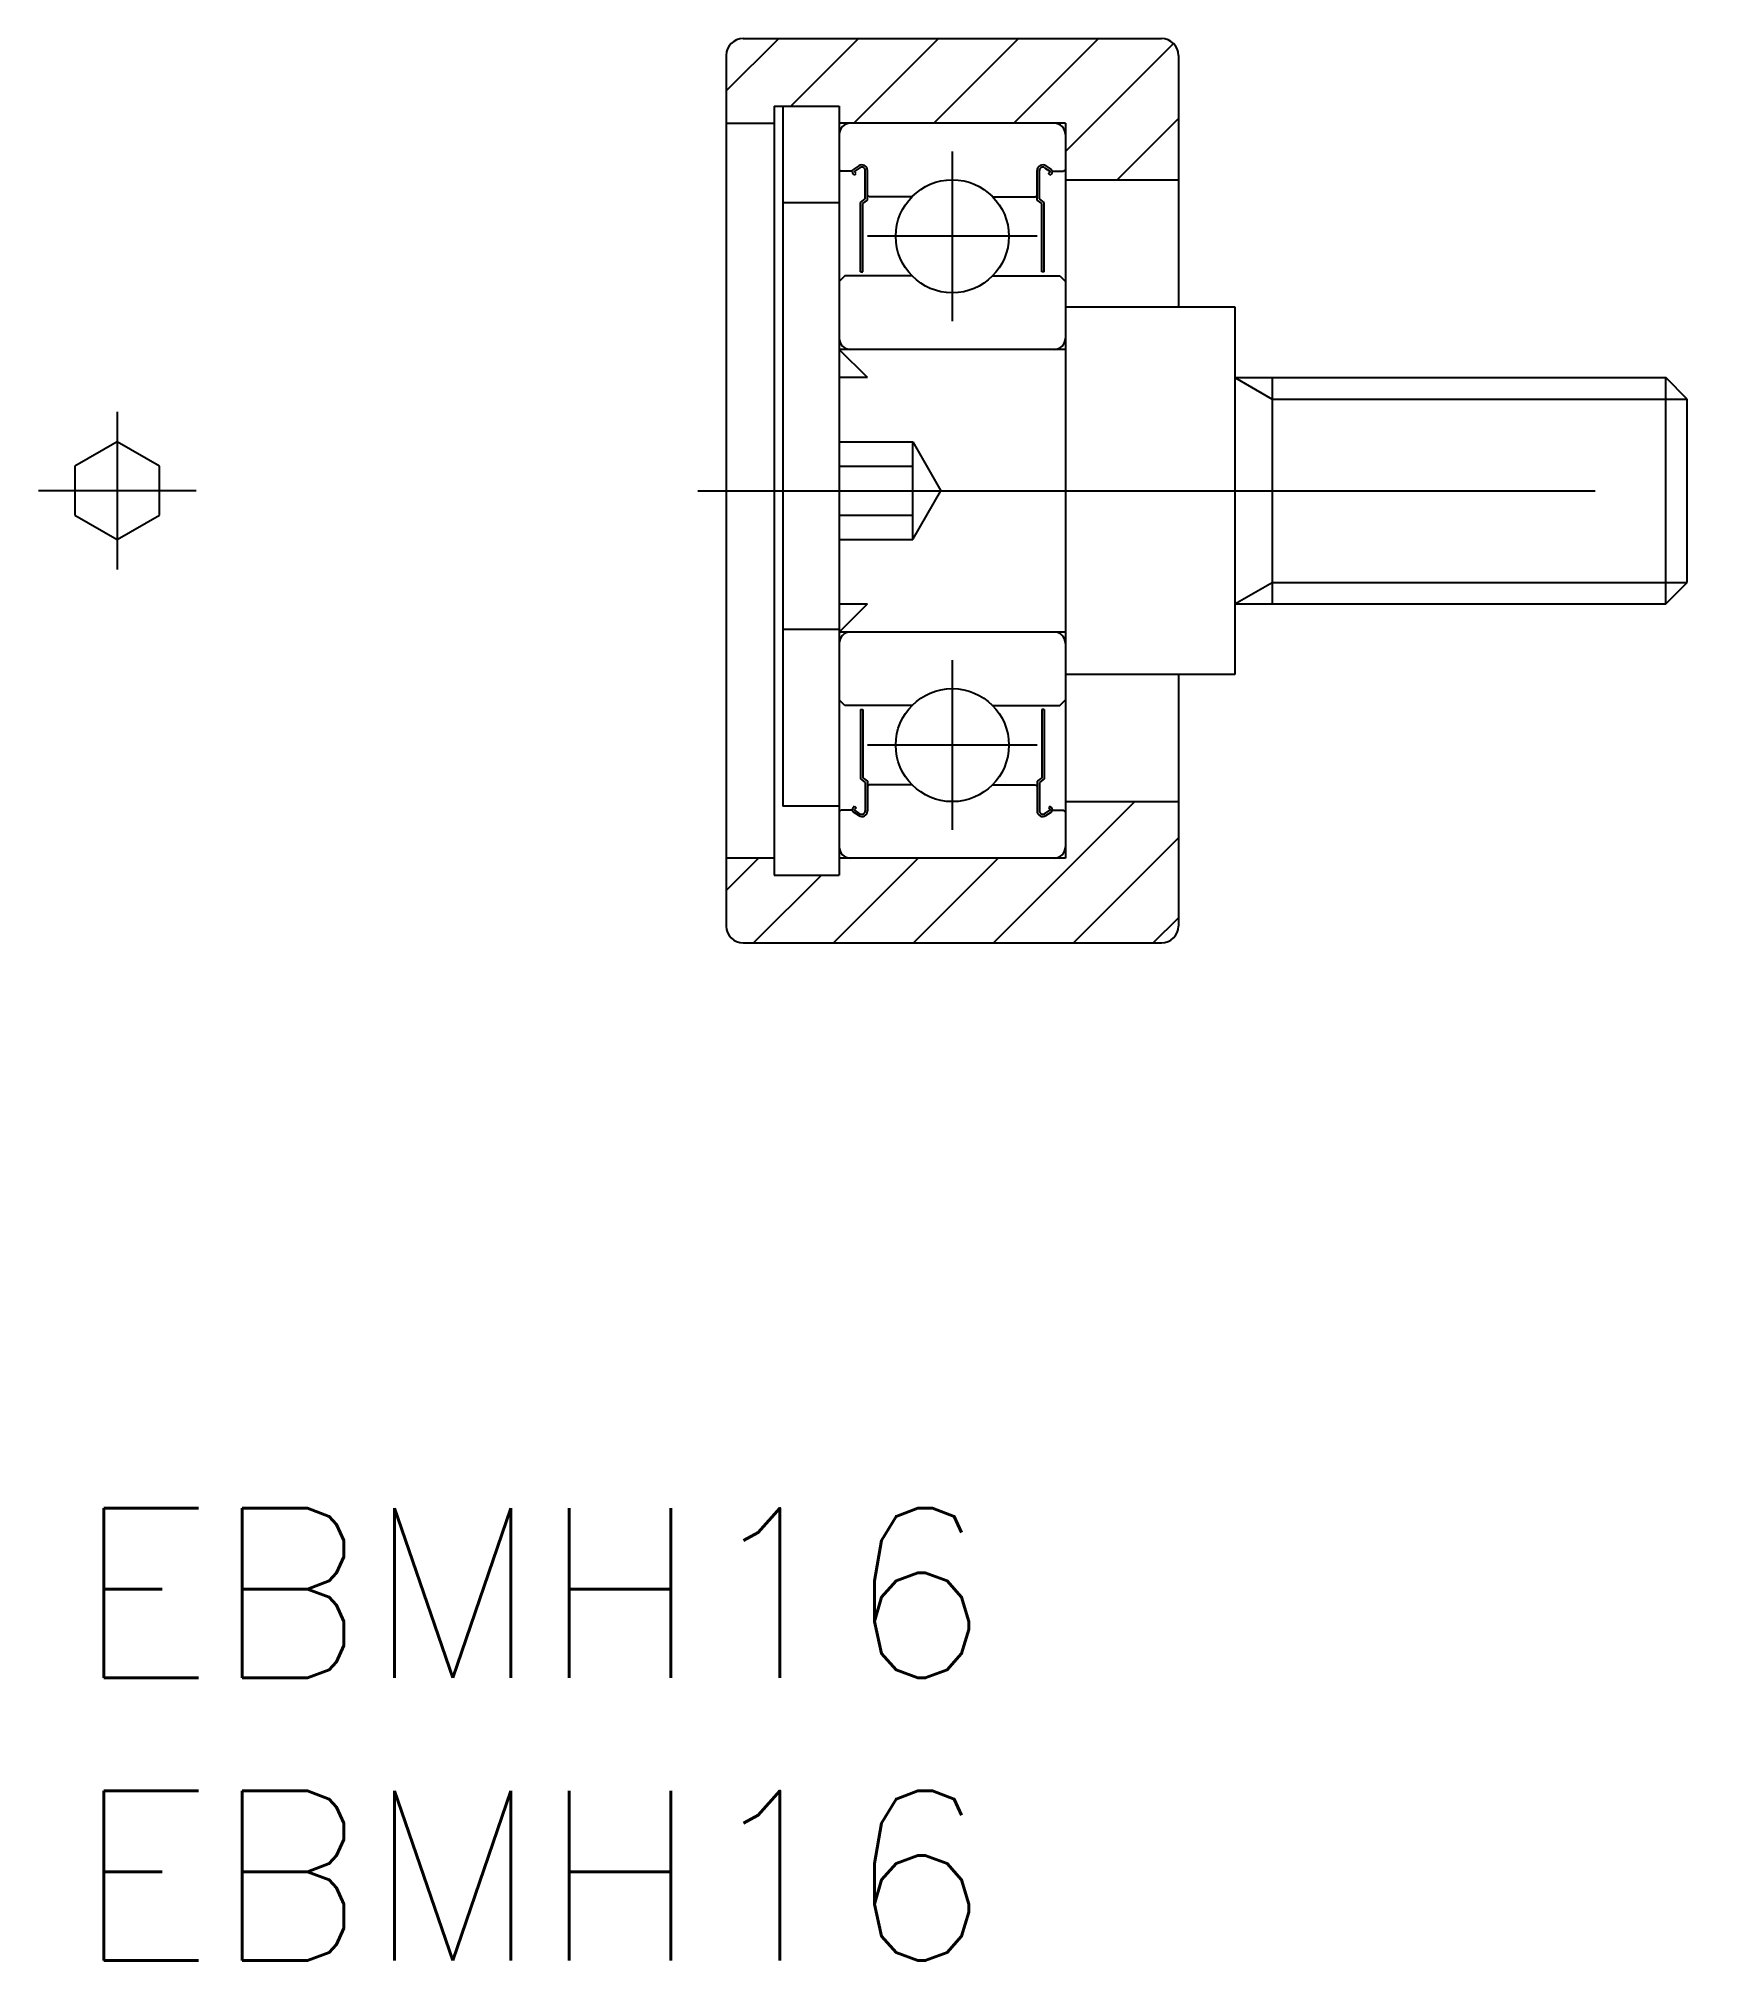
# Model space of a CAD drawing. Extents: x -0.6 to 29.1, y -8 to 26.
import ezdxf

# ---------------------------------------------------------------- set-up
doc = ezdxf.new("R2010")
doc.units = 0
doc.header["$LTSCALE"] = 0.5
doc.linetypes.add('CENTER', pattern=[50.8, 31.75, -6.35, 6.35, -6.35])
doc.linetypes.add('DASHED', pattern=[19.05, 12.7, -6.35])
for name, color, linetype in [('MSM_CENTER', 1, 'CENTER'), ('MSM_CONTINUOUS', 7, 'CONTINUOUS'), ('MSM_DASHED', 4, 'DASHED'), ('MSM_NARROW', 5, 'CONTINUOUS'), ('MSM_PART_NUMBER', 7, 'CONTINUOUS')]:
    doc.layers.add(name, color=color, linetype=linetype)
doc.styles.get("Standard").update_dxf_attribs({"font": 'txt.shx', "height": 3, "bigfont": 'bigfont.shx'})

# ---------------------------------------------------------------- blocks, each defined once
blk = doc.blocks.new('*U9')
at = {"layer": 'MSM_PART_NUMBER'}
blk.add_text('EBMH16', height=3, dxfattribs=at).set_placement((0, -3))
blk = doc.blocks.new('*U10')
at = {"layer": 'MSM_PART_NUMBER'}
blk.add_text('EBMH16', height=3, dxfattribs=at).set_placement((0, -8))

msp = doc.modelspace()

# ---------------------------------------------------------------- linework, layer by layer
at = {"layer": 'MSM_CENTER'}
for p, q in [((15.522, 24), (15.522, 21)), ((17.022, 22.5), (14.022, 22.5)), ((0.75, 19.394), (0.75, 16.606)), ((2.144, 18), (-0.644, 18)), ((11.022, 18), (29.113, 18)), ((15.522, 15), (15.522, 12)), ((17.022, 13.5), (14.022, 13.5))]:
    msp.add_line(p, q, dxfattribs=at)
at = {"layer": 'MSM_CONTINUOUS'}
for p, q in [((11.822, 26), (19.222, 26)), ((11.522, 25.7), (11.522, 10.3)), ((19.522, 25.7), (19.522, 21.25)), ((11.522, 24.5), (12.372, 24.5)), ((12.372, 24.8), (13.522, 24.8)), ((12.372, 24.8), (12.372, 11.2)), ((12.522, 24.8), (12.522, 12.418)), ((13.522, 24.8), (13.522, 11.2)), ((17.522, 24.5), (13.522, 24.5)), ((17.522, 24.5), (17.522, 11.5)), ((13.522, 23.68), (13.552, 23.65)), ((13.752, 23.65), (13.552, 23.65)), ((13.792, 23.582), (13.767, 23.607)), ((13.867, 23.746), (13.774, 23.684)), ((13.792, 23.582), (13.82, 23.611)), ((13.82, 23.611), (13.795, 23.636)), ((13.889, 23.713), (13.796, 23.651)), ((13.982, 23.161), (13.982, 23.663)), ((14.022, 23.14), (14.022, 23.663)), ((17.022, 23.14), (17.022, 23.663)), ((17.062, 23.161), (17.062, 23.663)), ((17.155, 23.713), (17.248, 23.651)), ((17.177, 23.746), (17.27, 23.684)), ((17.224, 23.611), (17.249, 23.636)), ((17.251, 23.582), (17.224, 23.611)), ((17.251, 23.582), (17.277, 23.607)), ((17.292, 23.65), (17.492, 23.65)), ((17.522, 23.68), (17.492, 23.65)), ((17.522, 23.5), (19.522, 23.5)), ((13.898, 23.098), (13.982, 23.161)), ((13.938, 23.078), (14.022, 23.14)), ((14.052, 23.2), (14.022, 23.23)), ((14.808, 23.2), (14.052, 23.2)), ((16.236, 23.2), (16.992, 23.2)), ((16.992, 23.2), (17.022, 23.23)), ((17.105, 23.078), (17.022, 23.14)), ((17.145, 23.098), (17.062, 23.161)), ((12.522, 23.1), (13.522, 23.1)), ((13.898, 21.872), (13.898, 23.098)), ((13.938, 21.872), (13.938, 23.078)), ((17.105, 21.872), (17.105, 23.078)), ((17.145, 21.872), (17.145, 23.098)), ((13.622, 21.8), (13.522, 21.7)), ((14.808, 21.8), (13.622, 21.8)), ((13.898, 21.872), (13.938, 21.872)), ((16.236, 21.8), (17.422, 21.8)), ((17.145, 21.872), (17.105, 21.872)), ((17.422, 21.8), (17.522, 21.7)), ((17.522, 21.25), (20.522, 21.25)), ((20.522, 21.25), (20.522, 14.75)), ((17.522, 20.5), (13.522, 20.5)), ((20.522, 20), (28.143, 20)), ((21.178, 20), (21.178, 16)), ((28.143, 16), (28.143, 20)), ((28.522, 19.621), (28.143, 20)), ((28.522, 16.379), (28.522, 19.621)), ((0.75, 18.866), (0, 18.433)), ((1.5, 18.433), (0.75, 18.866)), ((0, 18.433), (0, 17.567)), ((1.5, 17.567), (1.5, 18.433)), ((0, 17.567), (0.75, 17.134)), ((0.75, 17.134), (1.5, 17.567)), ((28.143, 16), (28.522, 16.379)), ((20.522, 16), (28.143, 16)), ((12.522, 15.55), (13.522, 15.55)), ((17.522, 15.5), (13.522, 15.5)), ((20.522, 14.75), (17.522, 14.75)), ((19.522, 14.75), (19.522, 10.3)), ((13.622, 14.2), (13.522, 14.3)), ((17.422, 14.2), (17.522, 14.3)), ((14.808, 14.2), (13.622, 14.2)), ((13.898, 14.128), (13.938, 14.128)), ((13.898, 14.128), (13.898, 12.902)), ((13.938, 14.128), (13.938, 12.922)), ((16.236, 14.2), (17.422, 14.2)), ((17.145, 14.128), (17.105, 14.128)), ((17.105, 14.128), (17.105, 12.922)), ((17.145, 14.128), (17.145, 12.902)), ((13.938, 12.922), (14.022, 12.86)), ((17.105, 12.922), (17.022, 12.86)), ((13.898, 12.902), (13.982, 12.839)), ((13.982, 12.839), (13.982, 12.337)), ((14.022, 12.86), (14.022, 12.337)), ((14.052, 12.8), (14.022, 12.77)), ((14.808, 12.8), (14.052, 12.8)), ((16.236, 12.8), (16.992, 12.8)), ((16.992, 12.8), (17.022, 12.77)), ((17.022, 12.86), (17.022, 12.337)), ((17.145, 12.902), (17.062, 12.839)), ((17.062, 12.839), (17.062, 12.337)), ((13.522, 12.418), (12.522, 12.418)), ((13.522, 12.32), (13.552, 12.35)), ((13.752, 12.35), (13.552, 12.35)), ((13.792, 12.418), (13.767, 12.393)), ((13.867, 12.254), (13.774, 12.316)), ((13.792, 12.418), (13.82, 12.389)), ((13.82, 12.389), (13.795, 12.364)), ((13.889, 12.287), (13.796, 12.349)), ((17.155, 12.287), (17.248, 12.349)), ((17.177, 12.254), (17.27, 12.316)), ((17.251, 12.418), (17.224, 12.389)), ((17.224, 12.389), (17.249, 12.364)), ((17.251, 12.418), (17.277, 12.393)), ((17.292, 12.35), (17.492, 12.35)), ((17.522, 12.32), (17.492, 12.35)), ((17.522, 12.5), (19.522, 12.5)), ((12.372, 11.5), (11.522, 11.5)), ((17.522, 11.5), (13.522, 11.5)), ((12.372, 11.2), (13.522, 11.2)), ((11.822, 10), (19.222, 10))]:
    msp.add_line(p, q, dxfattribs=at)
for centre in [(15.522, 22.5), (15.522, 13.5)]:
    msp.add_circle(centre, 1, dxfattribs=at)
for centre, radius, start, end in [((11.822, 25.7), 0.3, 90, 180), ((19.222, 25.7), 0.3, 0, 90), ((13.722, 24.3), 0.2, 90, 180), ((17.322, 24.3), 0.2, 0, 90), ((13.802, 23.643), 0.05, 123.5202, 226.0607), ((13.802, 23.643), 0.01, 123.5202, 226.0495), ((13.922, 23.663), 0.1, 0, 123.5202), ((13.922, 23.663), 0.06, 0, 123.5202), ((17.122, 23.663), 0.1, 56.4798, 180), ((17.122, 23.663), 0.06, 56.4798, 180), ((17.242, 23.643), 0.01, 313.9505, 56.4798), ((17.242, 23.643), 0.05, 313.9393, 56.4798), ((13.722, 20.7), 0.2, 180, 270), ((17.322, 20.7), 0.2, 270, 0), ((13.722, 15.3), 0.2, 90, 180), ((17.322, 15.3), 0.2, 0, 90), ((13.802, 12.357), 0.05, 133.9393, 236.4798), ((13.802, 12.357), 0.01, 133.9505, 236.4798), ((13.922, 12.337), 0.1, 236.4798, 0), ((13.922, 12.337), 0.06, 236.4798, 0), ((17.122, 12.337), 0.1, 180, 303.5202), ((17.122, 12.337), 0.06, 180, 303.5202), ((17.242, 12.357), 0.01, 303.5202, 46.0495), ((17.242, 12.357), 0.05, 303.5202, 46.0607), ((13.722, 11.7), 0.2, 180, 270), ((17.322, 11.7), 0.2, 270, 0), ((11.822, 10.3), 0.3, 180, 270), ((19.222, 10.3), 0.3, 270, 0)]:
    msp.add_arc(centre, radius, start, end, dxfattribs=at)
at = {"layer": 'MSM_DASHED'}
for p, q in [((14.022, 20), (13.522, 20.5)), ((14.022, 20), (13.522, 20)), ((13.522, 18.866), (14.822, 18.866)), ((14.822, 17.134), (14.822, 18.866)), ((14.822, 18.866), (15.322, 18)), ((13.522, 18.433), (14.822, 18.433)), ((14.822, 17.134), (15.322, 18)), ((13.522, 17.567), (14.822, 17.567)), ((13.522, 17.134), (14.822, 17.134)), ((13.522, 16), (14.022, 16)), ((13.522, 15.5), (14.022, 16))]:
    msp.add_line(p, q, dxfattribs=at)
at = {"layer": 'MSM_NARROW'}
for p, q in [((11.522, 25.071), (12.451, 26)), ((12.665, 24.8), (13.865, 26)), ((13.779, 24.5), (15.279, 26)), ((15.193, 24.5), (16.693, 26)), ((16.608, 24.5), (18.108, 26)), ((17.522, 24), (19.434, 25.912)), ((12.365, 24.5), (12.372, 24.507)), ((18.436, 23.5), (19.522, 24.586)), ((20.522, 20), (21.178, 19.621)), ((21.178, 19.621), (28.522, 19.621)), ((20.522, 16), (21.178, 16.379)), ((21.178, 16.379), (28.522, 16.379)), ((16.25, 10), (18.75, 12.5)), ((17.664, 10), (19.522, 11.858)), ((11.522, 10.929), (12.093, 11.5)), ((13.421, 10), (14.921, 11.5)), ((14.836, 10), (16.336, 11.5)), ((12.007, 10), (13.207, 11.2)), ((19.078, 10), (19.522, 10.444))]:
    msp.add_line(p, q, dxfattribs=at)

# ---------------------------------------------------------------- block references
at = {"layer": 'MSM_CONTINUOUS'}
for name in ['*U9', '*U10']:
    msp.add_blockref(name, (0, 0), dxfattribs=at)

doc.saveas('drawing.dxf')
